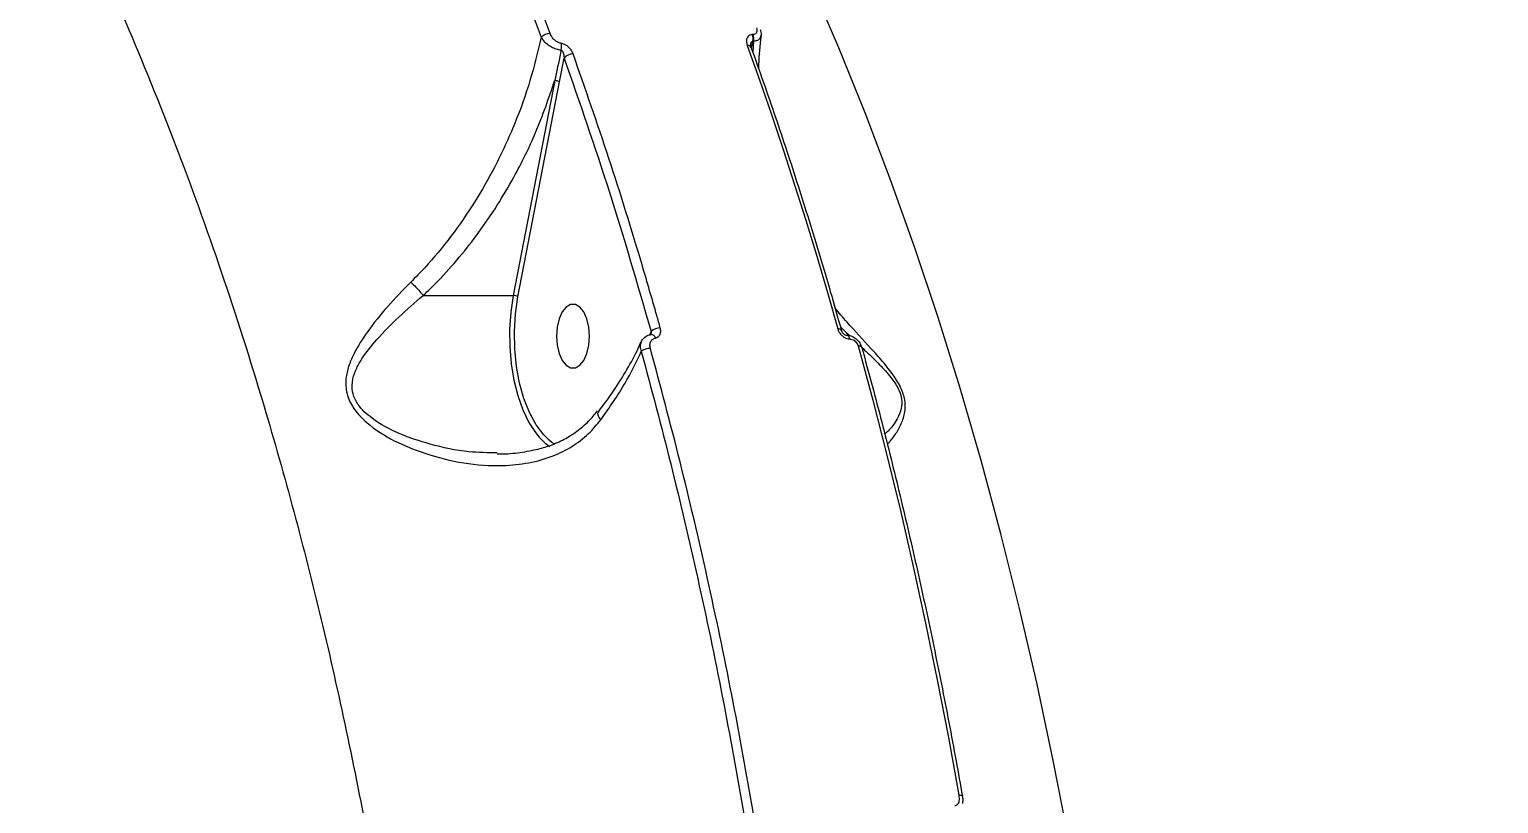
# Model space of a CAD drawing. Header units: millimetres. Extents: x -5517 to 6387, y -5295 to 6147.
# Drawn here: x 2240 to 2446.6, y 1631.6 to 1740.4 of the extents above; entities that cross this region are included whole.
import ezdxf

# ---------------------------------------------------------------- set-up
doc = ezdxf.new("R2010")
doc.units = ezdxf.units.MM
for name, color, linetype in [('DIKOM_ОБЪЕКТ', 7, 'Continuous'), ('DIKOM_РАЗМЕР_ЗОНА', 7, 'Continuous'), ('DIKOM_РАЗМЕР_ОБЪЕКТА', 7, 'Continuous')]:
    doc.layers.add(name, color=color, linetype=linetype)
doc.styles.add('style1', font='arial.ttf', dxfattribs={"width": 0.8})
doc.dimstyles.new('1-50', dxfattribs={"dimtxt": 300, "dimasz": 200, "dimexe": 100, "dimexo": 0, "dimgap": 100, "dimtad": 1, "dimtxsty": 'style1', "dimcen": 200, "dimclrd": 7, "dimclre": 7, "dimclrt": 7, "dimadec": 1, "dimazin": 2, "dimtfac": 1, "dimtmove": 0, "dimatfit": 2, "dimfxl": 0, "dimlwd": 25, "dimlwe": 18, "dimarcsym": 0})

# ---------------------------------------------------------------- blocks, each defined once
blk = doc.blocks.new('*D0')
at = {"layer": 'Defpoints', "color": 0, "transparency": 16777216}
for p in [(3079.07, 4135.26), (-4405.35, -2652.69), (-1397.56, -2652.69)]:
    blk.add_point(p, dxfattribs=at)
at = {"layer": 'DIKOM_РАЗМЕР_ОБЪЕКТА', "color": 7, "lineweight": 18, "transparency": 16777216}
for p, q in [((3079.07, 4135.26), (-4505.35, 4135.26)), ((-1397.56, -2652.69), (-4505.35, -2652.69))]:
    blk.add_line(p, q, dxfattribs=at)
at = {"layer": 'DIKOM_РАЗМЕР_ОБЪЕКТА', "color": 7, "lineweight": 25, "transparency": 16777216}
blk.add_line((-4405.35, 3935.26), (-4405.35, -2452.69), dxfattribs=at)
at = {"layer": 'DIKOM_РАЗМЕР_ОБЪЕКТА', "color": 7, "transparency": 16777216}
for points in [[(-4438.68, 3935.26), (-4372.02, 3935.26), (-4405.35, 4135.26)], [(-4438.68, -2452.69), (-4372.02, -2452.69), (-4405.35, -2652.69)]]:
    blk.add_solid(points, dxfattribs=at)
at = {"layer": 'DIKOM_РАЗМЕР_ОБЪЕКТА', "color": 7, "transparency": 16777216, "insert": (-4658.52, 741.29), "char_height": 300, "attachment_point": 5, "rotation": 90, "style": 'style1'}
blk.add_mtext('6800', dxfattribs=at)
blk = doc.blocks.new('*D1')
at = {"layer": 'Defpoints', "color": 0, "transparency": 16777216}
for p in [(2817.72, 6146.72), (-5067.27, -4152.08), (-1897.56, -4152.08)]:
    blk.add_point(p, dxfattribs=at)
at = {"layer": 'DIKOM_РАЗМЕР_ЗОНА', "color": 7, "lineweight": 18, "transparency": 16777216}
for p, q in [((2817.72, 6146.72), (-5167.27, 6146.72)), ((-1897.56, -4152.08), (-5167.27, -4152.08))]:
    blk.add_line(p, q, dxfattribs=at)
at = {"layer": 'DIKOM_РАЗМЕР_ЗОНА', "color": 7, "lineweight": 25, "transparency": 16777216}
blk.add_line((-5067.27, 5946.72), (-5067.27, -3952.08), dxfattribs=at)
at = {"layer": 'DIKOM_РАЗМЕР_ЗОНА', "color": 7, "transparency": 16777216}
for points in [[(-5100.61, 5946.72), (-5033.94, 5946.72), (-5067.27, 6146.72)], [(-5100.61, -3952.08), (-5033.94, -3952.08), (-5067.27, -4152.08)]]:
    blk.add_solid(points, dxfattribs=at)
at = {"layer": 'DIKOM_РАЗМЕР_ЗОНА', "color": 7, "transparency": 16777216, "insert": (-5320.45, 939.42), "char_height": 300, "attachment_point": 5, "rotation": 90, "style": 'style1'}
blk.add_mtext('10200', dxfattribs=at)
blk = doc.blocks.new('*D2')
at = {"layer": 'Defpoints', "color": 0, "transparency": 16777216}
for p in [(4491.49, 3838.97), (-2445.56, 374.31), (4491.49, -4687.8)]:
    blk.add_point(p, dxfattribs=at)
at = {"layer": 'DIKOM_РАЗМЕР_ОБЪЕКТА', "color": 7, "lineweight": 18, "transparency": 16777216}
for p, q in [((4491.49, 3838.97), (4491.49, -4787.8)), ((-2445.56, 374.31), (-2445.56, -4787.8))]:
    blk.add_line(p, q, dxfattribs=at)
at = {"layer": 'DIKOM_РАЗМЕР_ОБЪЕКТА', "color": 7, "lineweight": 25, "transparency": 16777216}
blk.add_line((-2245.56, -4687.8), (4291.49, -4687.8), dxfattribs=at)
at = {"layer": 'DIKOM_РАЗМЕР_ОБЪЕКТА', "color": 7, "transparency": 16777216}
for points in [[(-2245.56, -4654.47), (-2245.56, -4721.14), (-2445.56, -4687.8)], [(4291.49, -4654.47), (4291.49, -4721.14), (4491.49, -4687.8)]]:
    blk.add_solid(points, dxfattribs=at)
at = {"layer": 'DIKOM_РАЗМЕР_ОБЪЕКТА', "color": 7, "transparency": 16777216, "insert": (1022.97, -4434.63), "char_height": 300, "attachment_point": 5, "style": 'style1'}
blk.add_mtext('6900', dxfattribs=at)
blk = doc.blocks.new('*D3')
at = {"layer": 'Defpoints', "color": 0, "transparency": 16777216}
for p in [(6386.85, 4728.17), (-4131.44, -152.69), (6386.85, -5195.35)]:
    blk.add_point(p, dxfattribs=at)
at = {"layer": 'DIKOM_РАЗМЕР_ЗОНА', "color": 7, "lineweight": 18, "transparency": 16777216}
for p, q in [((6386.85, 4728.17), (6386.85, -5295.35)), ((-4131.44, -152.69), (-4131.44, -5295.35))]:
    blk.add_line(p, q, dxfattribs=at)
at = {"layer": 'DIKOM_РАЗМЕР_ЗОНА', "color": 7, "lineweight": 25, "transparency": 16777216}
blk.add_line((-3931.44, -5195.35), (6186.85, -5195.35), dxfattribs=at)
at = {"layer": 'DIKOM_РАЗМЕР_ЗОНА', "color": 7, "transparency": 16777216}
for points in [[(-3931.44, -5162.02), (-3931.44, -5228.69), (-4131.44, -5195.35)], [(6186.85, -5162.02), (6186.85, -5228.69), (6386.85, -5195.35)]]:
    blk.add_solid(points, dxfattribs=at)
at = {"layer": 'DIKOM_РАЗМЕР_ЗОНА', "color": 7, "transparency": 16777216, "insert": (1127.71, -4942.18), "char_height": 300, "attachment_point": 5, "style": 'style1'}
blk.add_mtext('10500', dxfattribs=at)

msp = doc.modelspace()

# ---------------------------------------------------------------- linework, layer by layer
at = {"layer": 'DIKOM_ОБЪЕКТ', "color": 7, "linetype": 'Continuous', "lineweight": 15}
for p, q in [((2341.776, 1739.718), (2341.688, 1739.718)), ((2341.561, 1737.712), (2341.755, 1738.818)), ((2341.843, 1738.818), (2341.726, 1737.248)), ((2341.755, 1738.818), (2341.843, 1738.818)), ((2314.562, 1733.061), (2315.2, 1736.421)), ((2313.892, 1733.237), (2308.049, 1703.019)), ((2308.719, 1702.846), (2314.562, 1733.061)), ((2295.396, 1703.019), (2308.049, 1703.019)), ((2327.431, 1697.985), (2327.225, 1697.507)), ((2354.91, 1697.441), (2354.938, 1697.441)), ((2355.363, 1696.916), (2355.391, 1696.916))]:
    msp.add_line(p, q, dxfattribs=at)
at = {"layer": 'DIKOM_ОБЪЕКТ', "color": 7, "linetype": 'Continuous', "lineweight": 15, "flags": 128}
for points in [[(2395.144, 1559.159), (2394.082, 1570.626), (2392.841, 1582.026), (2391.421, 1593.347), (2389.824, 1604.578), (2388.051, 1615.71), (2386.104, 1626.731), (2383.985, 1637.632), (2381.696, 1648.402), (2379.239, 1659.032), (2376.616, 1669.512), (2373.829, 1679.831), (2370.882, 1689.98), (2367.776, 1699.951), (2364.516, 1709.732), (2361.103, 1719.316), (2357.542, 1728.694), (2353.834, 1737.856), (2349.985, 1746.795)], [(2340.953, 1738.196), (2342.669, 1733.368), (2344.349, 1728.493), (2345.994, 1723.574), (2347.604, 1718.61), (2349.178, 1713.603), (2350.716, 1708.554), (2352.217, 1703.463), (2353.681, 1698.333)], [(2308.049, 1703.019), (2307.703, 1700.683), (2307.539, 1698.274), (2307.558, 1695.844), (2307.761, 1693.446), (2308.143, 1691.132), (2308.695, 1688.952), (2309.407, 1686.953), (2310.263, 1685.179), (2310.979, 1684.031)], [(2313.092, 1682.701), (2312.33, 1683.455), (2311.274, 1684.863), (2310.343, 1686.571), (2309.559, 1688.538), (2308.942, 1690.718), (2308.507, 1693.056), (2308.263, 1695.498), (2308.218, 1697.983), (2308.371, 1700.452), (2308.719, 1702.846)], [(2318.769, 1697.311), (2318.675, 1698.579), (2318.401, 1699.744), (2317.969, 1700.712), (2317.414, 1701.404), (2316.781, 1701.765), (2316.121, 1701.765), (2315.488, 1701.404), (2314.933, 1700.712), (2314.501, 1699.744), (2314.227, 1698.579), (2314.133, 1697.311), (2314.227, 1696.043), (2314.501, 1694.878), (2314.933, 1693.91), (2315.488, 1693.218), (2316.121, 1692.857), (2316.781, 1692.857), (2317.414, 1693.218), (2317.969, 1693.91), (2318.401, 1694.878), (2318.675, 1696.043), (2318.769, 1697.311)], [(2356.541, 1695.944), (2358.601, 1688.306), (2360.58, 1680.586), (2362.477, 1672.79), (2364.29, 1664.92), (2366.021, 1656.979), (2367.667, 1648.971), (2369.228, 1640.898), (2370.703, 1632.766)], [(2357.051, 1695.738), (2357.047, 1695.752), (2357.003, 1695.818), (2356.928, 1695.872), (2356.823, 1695.911), (2356.693, 1695.936), (2356.541, 1695.944)], [(2313.802, 1682.16), (2313.486, 1682.383), (2313.092, 1682.701)], [(2371.2, 1632.616), (2371.195, 1632.634), (2371.156, 1632.679), (2371.085, 1632.716), (2370.983, 1632.743), (2370.854, 1632.76), (2370.703, 1632.766)]]:
    msp.add_lwpolyline(points, dxfattribs=at)
at = {"layer": 'DIKOM_ОБЪЕКТ', "color": 7, "linetype": 'Continuous', "lineweight": 15}
for centre, radius, start, end in [((2313.252, 1738.14), 1.743, 90.83014, 136.85213), ((2339.974, 1739.138), 1.809, 349.8169, 18.69434), ((2340.062, 1739.138), 1.81, 349.82877, 18.68248), ((2312.712, 1738.124), 2.139, 344.4432, 9.19931), ((2341.033, 1737.682), 0.52, 32.52834, 98.86953), ((2316.486, 1735.259), 1.733, 90.47512, 137.88202), ((2313.906, 1731.926), 1.311, 59.98603, 90.60643), ((2308.063, 1701.689), 1.329, 60.43872, 90.62), ((2328.729, 1696.464), 2, 89.9621, 130.49096), ((2353.774, 1697.831), 0.511, 35.11732, 100.49093), ((2327.373, 1696.861), 0.691, 15.57875, 87.88394), ((2354.772, 1696.863), 0.593, 5.13726, 76.8793), ((2354.796, 1696.862), 0.597, 5.27244, 76.07951), ((2327.34, 1693.533), 2.063, 90.24248, 128.61168), ((2318.574, 1689.193), 9.183, 214.19793, 233.87864)]:
    msp.add_arc(centre, radius, start, end, dxfattribs=at)
for points, knots in [([(2100.418, 1879.213), (2102.943, 1879.201), (2109.174, 1879.171), (2119.089, 1877.827), (2130.12, 1875.291), (2141.159, 1871.512), (2152.17, 1866.498), (2163.112, 1860.223), (2173.731, 1852.838), (2184.001, 1844.396), (2193.901, 1834.977), (2203.606, 1824.415), (2213.072, 1812.698), (2222.26, 1799.84), (2230.961, 1786.135), (2239.157, 1771.653), (2246.843, 1756.479), (2254.151, 1740.353), (2261.038, 1723.292), (2267.471, 1705.332), (2272.922, 1688.084), (2277.507, 1671.763), (2281.353, 1656.49), (2284.852, 1640.86), (2287.989, 1624.926), (2290.751, 1608.764), (2293.134, 1592.36), (2295.168, 1575.73), (2296.197, 1564.487), (2296.712, 1558.866)], [0, 0, 0, 0, 0.0269364, 0.0664877, 0.1060694, 0.1456204, 0.1863268, 0.2270666, 0.267773, 0.3071933, 0.3466441, 0.3860645, 0.426635, 0.4672388, 0.5078092, 0.547136, 0.5864932, 0.62582, 0.6662929, 0.7067988, 0.7472716, 0.778685, 0.8100986, 0.8417627, 0.873427, 0.9049435, 0.9364601, 0.96823, 1, 1, 1, 1]), ([(2281.837, 1805.83), (2284.588, 1800.772), (2290.089, 1790.655), (2297.825, 1774.368), (2305.199, 1757.349), (2309.72, 1745.338), (2311.98, 1739.332)], [0, 0, 0, 0, 0.2485941, 0.4971902, 0.7485955, 1, 1, 1, 1]), ([(2313.227, 1739.883), (2310.987, 1745.836), (2306.508, 1757.741), (2299.153, 1774.747), (2291.378, 1791.147), (2285.803, 1801.402), (2283.015, 1806.53)], [0, 0, 0, 0, 0.2485944, 0.4971903, 0.7485948, 1, 1, 1, 1]), ([(2311.98, 1739.332), (2311.495, 1737.299), (2310.526, 1733.232), (2308.322, 1727.131), (2305.69, 1721.397), (2302.651, 1716.083), (2299.36, 1711.315), (2296.303, 1707.607), (2294.306, 1705.579), (2293.648, 1704.91)], [0, 0, 0, 0, 0.1619198, 0.3238387, 0.4936328, 0.6385917, 0.7839155, 0.9287411, 1, 1, 1, 1]), ([(2311.98, 1739.332), (2312.064, 1739.203), (2312.273, 1738.881), (2312.766, 1738.412), (2313.407, 1737.989), (2314.093, 1737.68), (2314.544, 1737.594), (2314.772, 1737.55)], [0, 0, 0, 0, 0.1576426, 0.3931806, 0.5991446, 0.7967294, 1, 1, 1, 1]), ([(2314.823, 1738.466), (2314.686, 1738.497), (2314.413, 1738.56), (2314.013, 1738.805), (2313.649, 1739.142), (2313.379, 1739.519), (2313.271, 1739.778), (2313.227, 1739.883)], [0, 0, 0, 0, 0.1920657, 0.3836077, 0.5902214, 0.8340785, 1, 1, 1, 1]), ([(2341.688, 1739.718), (2341.629, 1739.715), (2341.425, 1739.704), (2341.136, 1739.569), (2340.899, 1739.256), (2340.798, 1738.788), (2340.898, 1738.406), (2340.953, 1738.196)], [0, 0, 0, 0, 0.0796247, 0.2757525, 0.4708142, 0.7105356, 1, 1, 1, 1]), ([(2342.244, 1740.684), (2342.281, 1740.545), (2342.347, 1740.299), (2342.279, 1740.002), (2342.129, 1739.81), (2341.945, 1739.726), (2341.816, 1739.72), (2341.776, 1739.718)], [0, 0, 0, 0, 0.3025875, 0.5347114, 0.725527, 0.9170966, 1, 1, 1, 1]), ([(2341.843, 1738.818), (2341.922, 1738.824), (2342.18, 1738.842), (2342.533, 1738.966), (2342.817, 1739.203), (2342.851, 1739.417), (2342.866, 1739.517)], [0, 0, 0, 0, 0.1345384, 0.4430253, 0.7386752, 1, 1, 1, 1]), ([(2342.894, 1739.513), (2342.868, 1739.338), (2342.651, 1737.831), (2342.58, 1736.338), (2342.517, 1735.018)], [0, 0, 0, 0, 0.1161302, 1, 1, 1, 1]), ([(2342.749, 1740.445), (2342.778, 1740.372), (2342.895, 1740.08), (2342.952, 1739.745), (2342.885, 1739.516), (2342.884, 1739.51)], [0, 0, 0, 0, 0.2460893, 0.9812379, 1, 1, 1, 1]), ([(2314.772, 1737.55), (2314.743, 1737.402), (2314.458, 1735.964), (2314.16, 1734.526), (2313.892, 1733.237)], [0, 0, 0, 0, 0.1029224, 1, 1, 1, 1]), ([(2314.772, 1737.55), (2314.8, 1737.537), (2314.847, 1737.515), (2314.934, 1737.426), (2315.029, 1737.267), (2315.122, 1737), (2315.18, 1736.708), (2315.194, 1736.505), (2315.2, 1736.421)], [0, 0, 0, 0, 0.0789614, 0.1356504, 0.3029352, 0.5190452, 0.8023352, 1, 1, 1, 1]), ([(2316.471, 1736.992), (2316.426, 1737.101), (2316.314, 1737.372), (2316.033, 1737.765), (2315.654, 1738.116), (2315.243, 1738.368), (2314.963, 1738.433), (2314.823, 1738.466)], [0, 0, 0, 0, 0.1655066, 0.4120242, 0.6200637, 0.8097211, 1, 1, 1, 1]), ([(2341.422, 1738.247), (2341.42, 1738.24), (2341.417, 1738.219), (2341.424, 1738.09), (2341.468, 1737.986), (2341.478, 1737.96)], [0, 0, 0, 0, 0.3190519, 0.8321499, 1, 1, 1, 1]), ([(2341.428, 1738.254), (2341.439, 1738.324), (2341.463, 1738.478), (2341.535, 1738.651), (2341.62, 1738.761), (2341.687, 1738.81), (2341.735, 1738.816), (2341.755, 1738.818)], [0, 0, 0, 0, 0.2911239, 0.6340713, 0.7758632, 0.9058479, 1, 1, 1, 1]), ([(2341.472, 1737.962), (2342.066, 1736.301), (2343.787, 1731.483), (2346.533, 1723.373), (2349.662, 1713.579), (2352.2, 1705.143), (2353.673, 1699.952), (2354.192, 1698.125)], [0, 0, 0, 0, 0.1293312, 0.3750698, 0.6208059, 0.8665366, 1, 1, 1, 1]), ([(2315.2, 1736.421), (2317.369, 1730.185), (2321.713, 1717.693), (2325.523, 1704.56), (2327.431, 1697.985)], [0, 0, 0, 0, 0.4992715, 1, 1, 1, 1]), ([(2328.731, 1698.464), (2328.566, 1699.048), (2327.741, 1701.972), (2325.406, 1709.992), (2321.572, 1722.369), (2318.172, 1732.115), (2316.471, 1736.992)], [0, 0, 0, 0, 0.0441429, 0.220721, 0.6100157, 1, 1, 1, 1]), ([(2295.396, 1703.019), (2296.101, 1703.701), (2297.869, 1705.411), (2300.504, 1708.372), (2303.283, 1711.927), (2305.843, 1715.696), (2308.583, 1720.351), (2311.464, 1726.174), (2313.052, 1730.793), (2313.892, 1733.237)], [0, 0, 0, 0, 0.082285, 0.2061263, 0.329983, 0.4573384, 0.5847044, 0.7802323, 1, 1, 1, 1]), ([(2293.648, 1704.91), (2292.54, 1703.775), (2290.325, 1701.506), (2287.645, 1698.169), (2285.88, 1695.419), (2284.935, 1693.285), (2284.466, 1691.479), (2284.483, 1689.465), (2285.432, 1687.166), (2287.738, 1684.716), (2291.276, 1682.491), (2295.929, 1680.623), (2301.078, 1679.338), (2306.025, 1678.982), (2310.248, 1679.415), (2313.526, 1680.325), (2316.342, 1681.743), (2318.614, 1683.436), (2319.805, 1684.87), (2320.359, 1685.537)], [0, 0, 0, 0, 0.0760756, 0.152137, 0.2132078, 0.2445026, 0.2757154, 0.3130144, 0.3506356, 0.4012615, 0.4758025, 0.5507653, 0.6417668, 0.7326392, 0.7938295, 0.8549376, 0.9055407, 0.9561018, 1, 1, 1, 1]), ([(2293.648, 1704.91), (2293.68, 1704.88), (2293.905, 1704.671), (2294.341, 1704.235), (2294.927, 1703.596), (2295.234, 1703.213), (2295.388, 1703.022)], [0, 0, 0, 0, 0.0545073, 0.3767386, 0.6883715, 1, 1, 1, 1]), ([(2305.786, 1680.904), (2304.463, 1680.918), (2301.305, 1680.952), (2296.682, 1681.969), (2292.05, 1683.47), (2288.953, 1685.124), (2287.086, 1686.668), (2286.106, 1687.794), (2285.627, 1688.795), (2285.356, 1690.004), (2285.42, 1691.263), (2285.998, 1692.821), (2287.085, 1694.686), (2289.026, 1697.094), (2291.918, 1700.015), (2294.197, 1702.025), (2295.386, 1703.021), (2295.388, 1703.022)], [0, 0, 0, 0, 0.0956126, 0.2283963, 0.3351824, 0.4412755, 0.4753922, 0.5093809, 0.5501679, 0.5581207, 0.6068375, 0.6495422, 0.6924088, 0.7791519, 0.8895028, 0.9998837, 1, 1, 1, 1]), ([(2295.388, 1703.022), (2295.388, 1703.021), (2295.39, 1703.019), (2295.393, 1703.019), (2295.395, 1703.019), (2295.396, 1703.019)], [0, 0, 0, 0, 0.3407414, 0.7914287, 1, 1, 1, 1]), ([(2360.635, 1682.131), (2360.748, 1682.239), (2361.167, 1682.641), (2361.917, 1683.678), (2362.713, 1685.104), (2363.194, 1686.673), (2363.181, 1688.338), (2362.613, 1690.076), (2361.472, 1691.923), (2359.986, 1693.769), (2357.754, 1696.272), (2355.41, 1698.752), (2353.853, 1700.588), (2353.303, 1701.237)], [0, 0, 0, 0, 0.0378348, 0.1413066, 0.2445885, 0.3356285, 0.4004553, 0.4662233, 0.5395727, 0.6257355, 0.7142342, 0.8989812, 1, 1, 1, 1]), ([(2328.038, 1697.046), (2328.163, 1697.087), (2328.431, 1697.175), (2328.698, 1697.504), (2328.826, 1697.952), (2328.762, 1698.293), (2328.731, 1698.464)], [0, 0, 0, 0, 0.2214074, 0.4744336, 0.7372828, 1, 1, 1, 1]), ([(2353.681, 1698.333), (2353.729, 1698.198), (2353.833, 1697.909), (2354.128, 1697.507), (2354.509, 1697.179), (2354.939, 1696.959), (2355.222, 1696.931), (2355.363, 1696.916)], [0, 0, 0, 0, 0.1890238, 0.404519, 0.6068603, 0.8033693, 1, 1, 1, 1]), ([(2354.039, 1698.659), (2354.159, 1698.538), (2354.572, 1698.121), (2355.041, 1697.679), (2355.375, 1697.363)], [0, 0, 0, 0, 0.2885081, 1, 1, 1, 1]), ([(2354.197, 1698.122), (2354.204, 1698.096), (2354.224, 1698.015), (2354.314, 1697.85), (2354.454, 1697.681), (2354.603, 1697.557), (2354.74, 1697.482), (2354.843, 1697.446), (2354.902, 1697.441), (2354.908, 1697.441), (2354.908, 1697.441)], [0, 0, 0, 0, 0.0968332, 0.2952834, 0.468388, 0.6153014, 0.7426761, 0.8573482, 0.9810657, 1, 1, 1, 1]), ([(2320.036, 1686.697), (2320.708, 1687.592), (2322.085, 1689.428), (2323.86, 1692.267), (2325.187, 1694.633), (2325.805, 1696.031), (2325.995, 1696.46)], [0, 0, 0, 0, 0.2805077, 0.5750885, 0.8696747, 1, 1, 1, 1]), ([(2326.036, 1696.445), (2325.97, 1696.263), (2325.831, 1695.874), (2325.976, 1695.398), (2326.053, 1695.145)], [0, 0, 0, 0, 0.4677755, 1, 1, 1, 1]), ([(2326.036, 1696.454), (2326.045, 1696.486), (2326.12, 1696.753), (2326.516, 1697.154), (2327.006, 1697.497), (2327.341, 1697.521), (2327.403, 1697.525)], [0, 0, 0, 0, 0.0537897, 0.4593949, 0.8986039, 1, 1, 1, 1]), ([(2327.331, 1695.596), (2327.3, 1695.771), (2327.236, 1696.12), (2327.369, 1696.579), (2327.64, 1696.916), (2327.912, 1697.005), (2328.038, 1697.046)], [0, 0, 0, 0, 0.2632506, 0.5266555, 0.7813482, 1, 1, 1, 1]), ([(2327.431, 1697.985), (2327.427, 1697.891), (2327.421, 1697.729), (2327.365, 1697.582), (2327.341, 1697.519)], [0, 0, 0, 0, 0.5784737, 1, 1, 1, 1]), ([(2354.94, 1697.426), (2354.983, 1697.43), (2355.23, 1697.456), (2355.706, 1697.306), (2356.303, 1696.951), (2356.807, 1696.403), (2356.957, 1695.95), (2357.028, 1695.734)], [0, 0, 0, 0, 0.0467393, 0.2640446, 0.5019119, 0.7633412, 1, 1, 1, 1]), ([(2355.391, 1696.916), (2355.487, 1696.907), (2355.679, 1696.887), (2355.972, 1696.737), (2356.234, 1696.513), (2356.438, 1696.236), (2356.508, 1696.037), (2356.541, 1695.944)], [0, 0, 0, 0, 0.1952032, 0.3901328, 0.5933029, 0.8111423, 1, 1, 1, 1]), ([(2320.359, 1685.537), (2321.557, 1687.247), (2323.766, 1690.4), (2325.335, 1693.656), (2326.053, 1695.145)], [0, 0, 0, 0, 0.5425538, 1, 1, 1, 1]), ([(2326.053, 1695.145), (2327.457, 1689.902), (2330.267, 1679.415), (2334.045, 1663.222), (2337.524, 1646.732), (2339.535, 1635.484), (2340.54, 1629.86)], [0, 0, 0, 0, 0.2490973, 0.498195, 0.7490973, 1, 1, 1, 1]), ([(2341.852, 1630.163), (2340.852, 1635.759), (2338.852, 1646.951), (2335.377, 1663.442), (2331.585, 1679.715), (2328.749, 1690.302), (2327.331, 1695.596)], [0, 0, 0, 0, 0.2490971, 0.4981934, 0.7490964, 1, 1, 1, 1]), ([(2356.998, 1695.809), (2357.305, 1695.515), (2358.144, 1694.713), (2359.579, 1693.322), (2361.063, 1691.682), (2362.162, 1690.092), (2362.552, 1689.021), (2362.717, 1688.081), (2362.655, 1686.945), (2361.945, 1685.416), (2361.079, 1684.227), (2360.432, 1683.682), (2360.27, 1683.546)], [0, 0, 0, 0, 0.0730605, 0.1995659, 0.3254274, 0.4265745, 0.5006444, 0.515263, 0.603935, 0.7331176, 0.9334292, 1, 1, 1, 1]), ([(2357.051, 1695.738), (2357.539, 1693.953), (2358.956, 1688.776), (2361.189, 1680.095), (2363.702, 1669.657), (2366.065, 1659.088), (2368.276, 1648.397), (2369.968, 1639.555), (2370.906, 1634.271), (2371.2, 1632.616)], [0, 0, 0, 0, 0.0879821, 0.2551501, 0.4223165, 0.5894813, 0.7566429, 0.9238008, 1, 1, 1, 1]), ([(2305.784, 1680.773), (2305.816, 1680.771), (2306.793, 1680.72), (2308.65, 1680.894), (2311.128, 1681.298), (2313.32, 1681.926), (2315.227, 1682.771), (2317.018, 1683.908), (2318.61, 1685.237), (2319.5, 1686.305), (2319.919, 1686.808)], [0, 0, 0, 0, 0.0057185, 0.1754389, 0.3381139, 0.4684123, 0.6029695, 0.738608, 0.87695, 1, 1, 1, 1]), ([(2320.359, 1685.537), (2320.338, 1685.567), (2320.201, 1685.757), (2320.01, 1686.109), (2319.919, 1686.492), (2320.026, 1686.628), (2320.07, 1686.683)], [0, 0, 0, 0, 0.0592391, 0.3798795, 0.7484745, 1, 1, 1, 1]), ([(2370.703, 1632.766), (2370.731, 1632.489), (2370.771, 1632.091), (2370.64, 1631.643), (2370.495, 1631.425), (2370.326, 1631.309), (2370.209, 1631.297), (2370.156, 1631.291)], [0, 0, 0, 0, 0.4370811, 0.6288711, 0.7909083, 0.9060555, 1, 1, 1, 1]), ([(2371.189, 1632.615), (2371.211, 1632.506), (2371.279, 1632.167), (2371.242, 1631.828), (2371.217, 1631.599)], [0, 0, 0, 0, 0.3218056, 1, 1, 1, 1])]:
    msp.add_open_spline(points, degree=3, knots=knots, dxfattribs=at)

# ---------------------------------------------------------------- dimensions: what is measured, and where the dimension line sits
at = {"layer": 'DIKOM_РАЗМЕР_ЗОНА'}
dim = msp.add_linear_dim(base=(-5067.273, -4152.084), p1=(2817.721, 6146.719), p2=(-1897.558, -4152.084), angle=90, text='10200', dimstyle='1-50', dxfattribs=at)
dim.commit()
dim.dimension.update_dxf_attribs({"geometry": '*D1', "text_midpoint": (-5067.273, 939.42), "dimtype": 160})
dim = msp.add_linear_dim(base=(6386.855, -5195.352), p1=(-4131.439, -152.689), p2=(6386.855, 4728.173), text='10500', dimstyle='1-50', dxfattribs=at)
dim.commit()
dim.dimension.update_dxf_attribs({"geometry": '*D3', "text_midpoint": (1127.708, -5195.352), "dimtype": 160})
at = {"layer": 'DIKOM_РАЗМЕР_ОБЪЕКТА'}
dim = msp.add_linear_dim(base=(-4405.349, -2652.689), p1=(3079.071, 4135.263), p2=(-1397.558, -2652.689), angle=90, text='6800', dimstyle='1-50', dxfattribs=at)
dim.commit()
dim.dimension.update_dxf_attribs({"geometry": '*D0', "text_midpoint": (-4405.349, 741.287), "dimtype": 160})
dim = msp.add_linear_dim(base=(4491.49, -4687.804), p1=(-2445.558, 374.311), p2=(4491.49, 3838.967), text='6900', dimstyle='1-50', dxfattribs=at)
dim.commit()
dim.dimension.update_dxf_attribs({"geometry": '*D2', "text_midpoint": (1022.966, -4687.804), "dimtype": 160})

doc.saveas('drawing.dxf')
